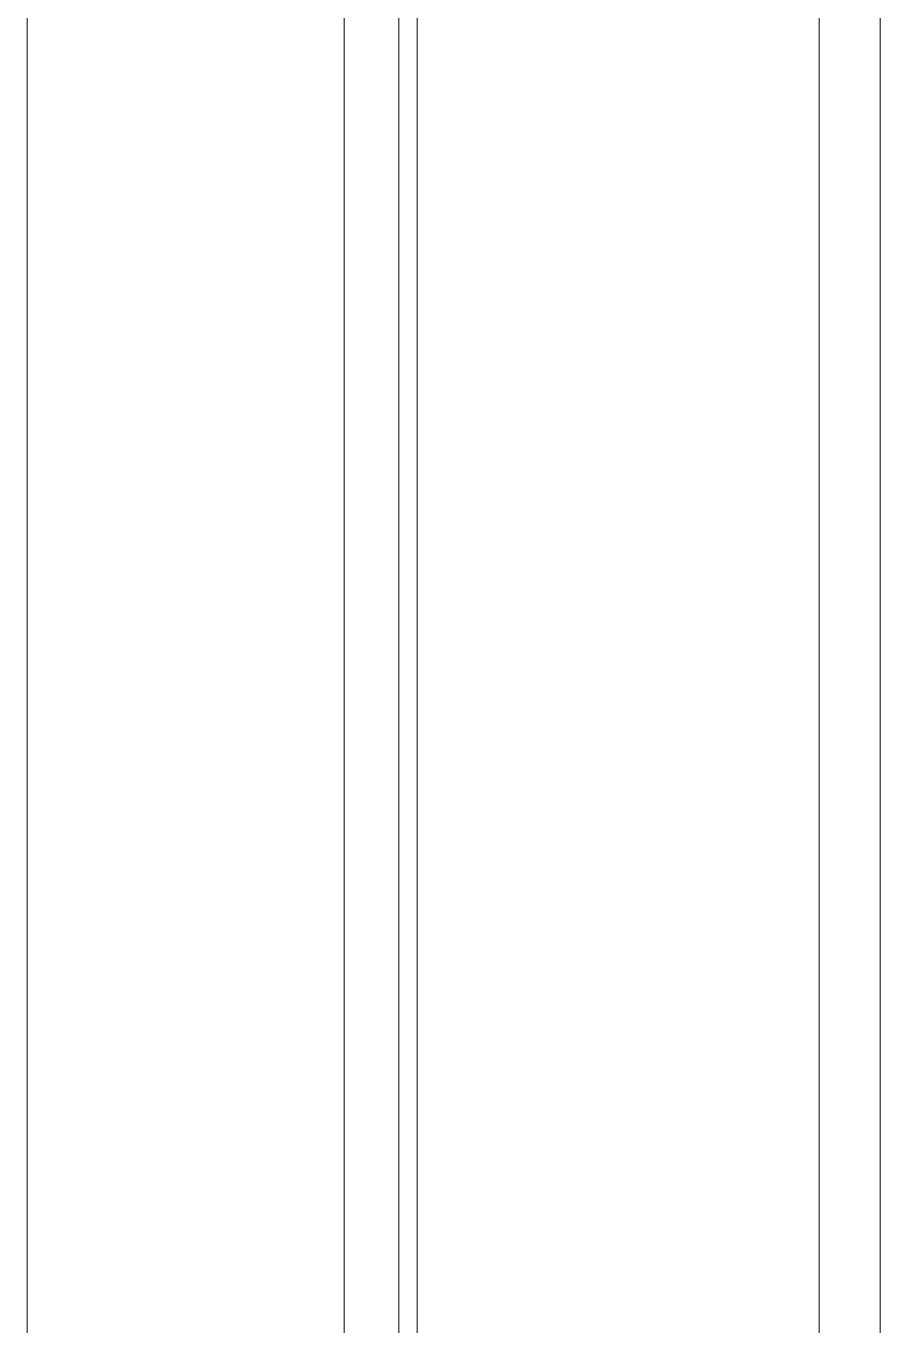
# Model space of a CAD drawing. Extents: x -1073 to 35213, y -1180 to 6950.
# Drawn here: x 6130.7 to 6200.8, y 519.9 to 626.6 of the extents above; entities that cross this region are included whole.
import ezdxf

# ---------------------------------------------------------------- set-up
doc = ezdxf.new("R2010")
doc.units = 0
doc.header["$LTSCALE"] = 25
doc.layers.get('0').update_dxf_attribs({"color": 9, "lineweight": 9})
doc.layers.add('06D', color=9, linetype='Continuous', lineweight=9)
doc.layers.add('15', color=9, linetype='Continuous', lineweight=9)

# ---------------------------------------------------------------- blocks, each defined once
blk = doc.blocks.new('p-cephe-onkisim')
at = {"layer": '06D'}
for points in [[(-70.1095585608, 2344.985013291124), (-70, 68.42727035210635)], [(0, 2276.499999999935), (0, 68)]]:
    blk.add_lwpolyline(points, dxfattribs=at)
blk.add_lwpolyline([(-38, 68), (-5, 68), (-5, 554.4999999999999), (-38, 554.4999999999999)], close=True, dxfattribs=at)
at = {"layer": '15', "linetype": 'Continuous'}
blk.add_lwpolyline([(-44.00000000000001, 555.8334336811376), (-39.50000000000001, 555.8334336811376), (-39.5, 310.9235663363488), (-44, 310.9235663363488)], close=True, dxfattribs=at)
blk = doc.blocks.new('p-cephe-onkisim-toplam')
blk.add_blockref('p-cephe-onkisim', (0, 0))

msp = doc.modelspace()

# ---------------------------------------------------------------- block references
msp.add_blockref('p-cephe-onkisim-toplam', (6200.838333276035, 192.4999510864691))

doc.saveas('drawing.dxf')
